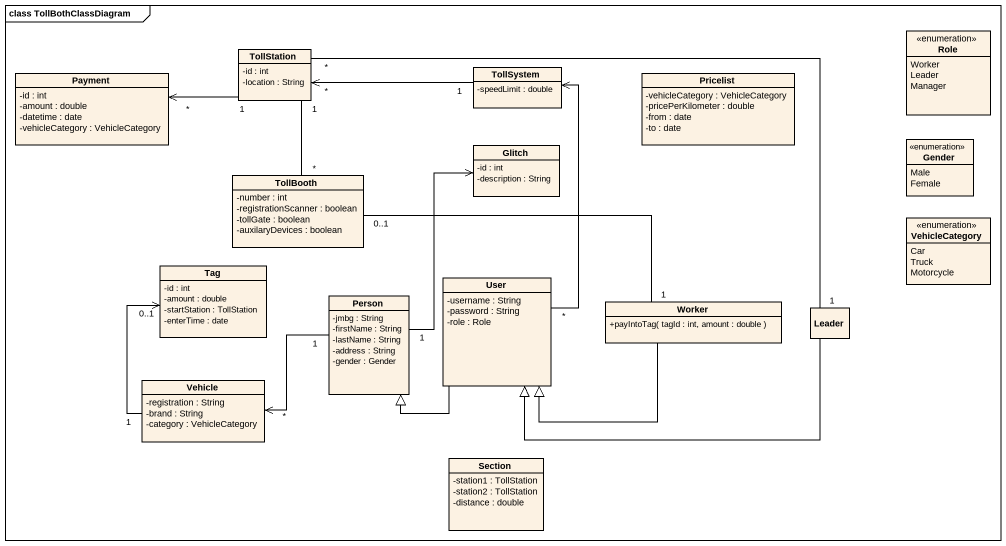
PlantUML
@startuml
mainframe class TollBothClassDiagram
hide circle
hide empty members
skinparam classAttributeIconSize 0
enum Role {
  Worker
  Leader
  Manager
}
class Payment {
  -id : int
  -amount : double
  -datetime : date
  -vehicleCategory : VehicleCategory
}
class TollStation {
  -id : int
  -location : String
}
class TollSystem {
  -speedLimit : double
}
class Pricelist {
  -vehicleCategory : VehicleCategory
  -pricePerKilometer : double
  -from : date
  -to : date
}
class Glitch {
  -id : int
  -description : String
}
enum Gender {
  Male
  Female
}
class TollBooth {
  -number : int
  -registrationScanner : boolean
  -tollGate : boolean
  -auxilaryDevices : boolean
}
enum VehicleCategory {
  Car
  Truck
  Motorcycle
}
class Tag {
  -id : int
  -amount : double
  -startStation : TollStation
  -enterTime : date
}
class "Person" as Person_ {
  -jmbg : String
  -firstName : String
  -lastName : String
  -address : String
  -gender : Gender
}
class User {
  -username : String
  -password : String
  -role : Role
}
class Worker {
  +payIntoTag( tagId : int, amount : double )
}
class Leader
class Vehicle {
  -registration : String
  -brand : String
  -category : VehicleCategory
}
class Section {
  -station1 : TollStation
  -station2 : TollStation
  -distance : double
}
TollStation "1" -left-> "*" Payment
TollStation "*" -right- "1" Leader
TollSystem "1" -left-> "*" TollStation
TollBooth "*" -up- "1" TollStation
TollBooth "0..1" -right- "1" Worker
Person_ "1" -up-> Glitch
Person_ "1" -left-> "*" Vehicle
User "*" -up-> TollSystem
User -left-|> Person_
Worker -left-|> User
Leader -left-|> User
Vehicle "1" -up-> "0..1" Tag
@enduml
